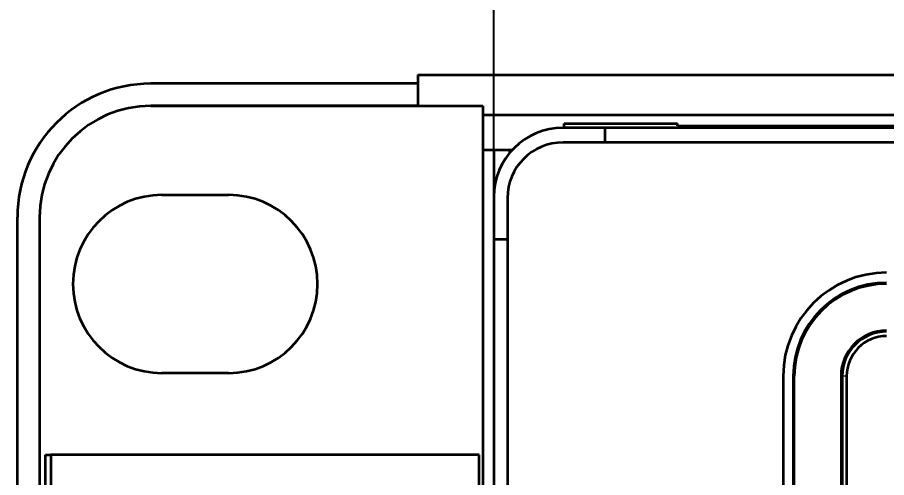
# Model space of a CAD drawing. Extents: x -1334 to -16, y -214 to 699.
# Drawn here: x -1238.69 to -1199.61, y 302.44 to 323.11 of the extents above; entities that cross this region are included whole.
import ezdxf

# ---------------------------------------------------------------- set-up
doc = ezdxf.new("R2010")
doc.units = 0
doc.dimstyles.get("Standard").update_dxf_attribs({"dimtxt": 0.18, "dimasz": 0.18, "dimexe": 0.18, "dimexo": 0.0625, "dimgap": 0.09, "dimtad": 0, "dimtih": 1, "dimtoh": 1, "dimdec": 4, "dimzin": 0, "dimdsep": 46, "dimtxsty": 'Standard', "dimcen": 0.09, "dimadec": 0, "dimazin": 0, "dimtfac": 1, "dimtdec": 4, "dimtofl": 0, "dimtmove": 0, "dimatfit": 3, "dimfxl": 1, "dimtolj": 1, "dimtzin": 0, "dimarcsym": 0})

# ---------------------------------------------------------------- blocks, each defined once
blk = doc.blocks.new('*D1')
at = {"color": 0, "lineweight": -2, "transparency": 16777216}
for p, q in [((-1217.271, 313.783), (-1217.271, 338.169)), ((-795.821, 313.783), (-795.821, 338.169)), ((-1214.771, 336.919), (-798.321, 336.919))]:
    blk.add_line(p, q, dxfattribs=at)
at = {"color": 0, "transparency": 16777216}
for points in [[(-1214.771, 337.336), (-1214.771, 336.502), (-1217.271, 336.919)], [(-798.321, 337.336), (-798.321, 336.502), (-795.821, 336.919)]]:
    blk.add_solid(points, dxfattribs=at)
at = {"layer": 'Defpoints', "color": 0, "transparency": 16777216}
for p in [(-795.821, 336.919), (-1217.271, 313.158), (-795.821, 313.158)]:
    blk.add_point(p, dxfattribs=at)
at = {"color": 0, "transparency": 16777216, "insert": (-1006.546, 339.002), "char_height": 2.5, "attachment_point": 5}
blk.add_mtext('421,45', dxfattribs=at)

msp = doc.modelspace()

# ---------------------------------------------------------------- linework, layer by layer
at = {"color": 7, "lineweight": 35}
for p, q in [((-1220.695, 320.538), (-791.695, 320.538)), ((-1217.771, 318.738), (-794.711, 318.738)), ((-1168.062, 317.498), (-1214.161, 317.498)), ((-1217.771, 317.148), (-1217.771, 171.148)), ((-1216.661, 314.998), (-1216.661, 173.298)), ((-1217.271, 313.158), (-1217.271, 175.138)), ((-1237.437, 262.469), (-1237.437, 303.469)), ((-1237.185, 303.469), (-1237.185, 262.469)), ((-1217.937, 262.469), (-1217.937, 303.469))]:
    msp.add_line(p, q, dxfattribs=at)
at = {"color": 7, "lineweight": 35, "ltscale": 0.035001}
msp.add_line((-1220.695, 320.538), (-1220.695, 319.138), dxfattribs=at)
at = {"color": 7, "lineweight": 35, "ltscale": 0.3}
for p, q in [((-1220.695, 320.138), (-1232.695, 320.138)), ((-1220.695, 319.138), (-1232.695, 319.138))]:
    msp.add_line(p, q, dxfattribs=at)
at = {"color": 7, "lineweight": 35, "ltscale": 0.373083}
msp.add_line((-1232.695, 319.138), (-1217.771, 319.138), dxfattribs=at)
at = {"color": 7, "lineweight": 35, "ltscale": 0.04975}
msp.add_line((-1217.771, 319.138), (-1217.771, 317.148), dxfattribs=at)
at = {"color": 7, "lineweight": 35, "ltscale": 0.047247}
msp.add_line((-1212.271, 318.158), (-1214.161, 318.158), dxfattribs=at)
at = {"color": 7, "lineweight": 35, "ltscale": 0.00475}
msp.add_line((-1214.111, 318.158), (-1214.111, 318.348), dxfattribs=at)
at = {"color": 7, "lineweight": 35, "ltscale": 0.127249}
msp.add_line((-1214.111, 318.348), (-1209.021, 318.348), dxfattribs=at)
at = {"color": 7, "lineweight": 35, "ltscale": 0.466501}
msp.add_line((-1193.611, 318.158), (-1212.271, 318.158), dxfattribs=at)
at = {"color": 7, "lineweight": 35, "ltscale": 0.0165}
msp.add_line((-1212.271, 317.498), (-1212.271, 318.158), dxfattribs=at)
at = {"color": 7, "lineweight": 35, "ltscale": 0.0025}
msp.add_line((-1209.021, 318.248), (-1209.021, 318.348), dxfattribs=at)
at = {"color": 7, "lineweight": 35, "ltscale": 0.385251}
msp.add_line((-1209.021, 318.248), (-1193.611, 318.248), dxfattribs=at)
at = {"color": 7, "lineweight": 35, "ltscale": 0.0125}
msp.add_line((-1217.271, 317.148), (-1217.771, 317.148), dxfattribs=at)
at = {"color": 7, "lineweight": 35, "ltscale": 0.052432}
msp.add_line((-1217.271, 317.148), (-1217.271, 315.05), dxfattribs=at)
at = {"color": 7, "lineweight": 35, "ltscale": 0.005127}
msp.add_line((-1217.066, 317.148), (-1217.271, 317.148), dxfattribs=at)
at = {"color": 7, "lineweight": 35, "ltscale": 0.012375}
msp.add_line((-1216.571, 317.148), (-1217.066, 317.148), dxfattribs=at)
at = {"color": 7, "lineweight": 35, "ltscale": 0.002902}
msp.add_line((-1216.455, 317.148), (-1216.571, 317.148), dxfattribs=at)
msp.add_line((-1216.455, 317.148), (-1216.571, 317.148), dxfattribs=at)
at = {"color": 7, "lineweight": 35, "ltscale": 0.003357}
msp.add_line((-1216.571, 317.148), (-1216.571, 317.013), dxfattribs=at)
at = {"color": 7, "lineweight": 35, "ltscale": 0.075}
for p, q in [((-1232.195, 315.138), (-1229.195, 315.138)), ((-1229.195, 307.138), (-1232.195, 307.138))]:
    msp.add_line(p, q, dxfattribs=at)
at = {"color": 7, "lineweight": 35, "ltscale": 0.04725}
msp.add_line((-1217.271, 315.048), (-1217.271, 313.158), dxfattribs=at)
at = {"color": 7, "lineweight": 35, "ltscale": 0.325}
for p, q in [((-1238.695, 301.138), (-1238.695, 314.138)), ((-1237.695, 314.138), (-1237.695, 301.138))]:
    msp.add_line(p, q, dxfattribs=at)
at = {"color": 7, "lineweight": 35, "ltscale": 0.015253}
msp.add_line((-1217.271, 313.158), (-1216.661, 313.158), dxfattribs=at)
at = {"color": 7, "lineweight": 35, "ltscale": 0.425}
for p, q in [((-1204.261, 306.998), (-1204.261, 289.998)), ((-1203.812, 306.998), (-1203.812, 289.998)), ((-1203.761, 289.998), (-1203.761, 306.998)), ((-1201.661, 306.998), (-1201.661, 289.998)), ((-1201.611, 306.998), (-1201.611, 289.998)), ((-1201.411, 306.998), (-1201.411, 289.998))]:
    msp.add_line(p, q, dxfattribs=at)
at = {"color": 7, "lineweight": 13, "ltscale": 0.005002}
msp.add_line((-1201.411, 306.998), (-1201.611, 306.998), dxfattribs=at)
at = {"color": 7, "lineweight": 35, "ltscale": 0.006281}
msp.add_line((-1237.437, 303.469), (-1237.185, 303.469), dxfattribs=at)
at = {"color": 7, "lineweight": 35, "ltscale": 0.48121}
msp.add_line((-1217.937, 303.469), (-1237.185, 303.469), dxfattribs=at)
at = {"color": 7, "lineweight": 35}
for centre, radius, start, end in [((-1232.695, 314.138), 6, 90, 180), ((-1232.695, 314.138), 5, 90, 180), ((-1214.161, 315.048), 3.11, 90, 180), ((-1214.161, 314.998), 2.5, 90, 180), ((-1232.195, 311.138), 4, 90, 270), ((-1229.195, 311.138), 4, 270, 90), ((-1199.611, 306.998), 4.65, 90, 180), ((-1199.611, 306.998), 4.2, 90, 180), ((-1199.611, 306.998), 4.15, 90, 180), ((-1199.611, 306.998), 2.05, 90, 180), ((-1199.611, 306.998), 2, 90, 180), ((-1199.611, 306.998), 1.8, 90, 180)]:
    msp.add_arc(centre, radius, start, end, dxfattribs=at)

# ---------------------------------------------------------------- dimensions: what is measured, and where the dimension line sits
dim = msp.add_linear_dim(base=(-795.821, 336.919), p1=(-1217.271, 313.158), p2=(-795.821, 313.158), dimstyle='Standard', override={"dimtxt": 2.5, "dimasz": 2.5, "dimexe": 1.25, "dimexo": 0.625, "dimgap": 0.625, "dimtad": 1, "dimtih": 0, "dimtoh": 0, "dimdec": 2, "dimzin": 8, "dimdsep": 44, "dimcen": 2.5, "dimtdec": 2, "dimtofl": 1, "dimatfit": 0, "dimtolj": 0, "dimtzin": 8})
dim.commit()
dim.dimension.update_dxf_attribs({"geometry": '*D1', "text_midpoint": (-1006.546, 339.002)})

doc.saveas('drawing.dxf')
